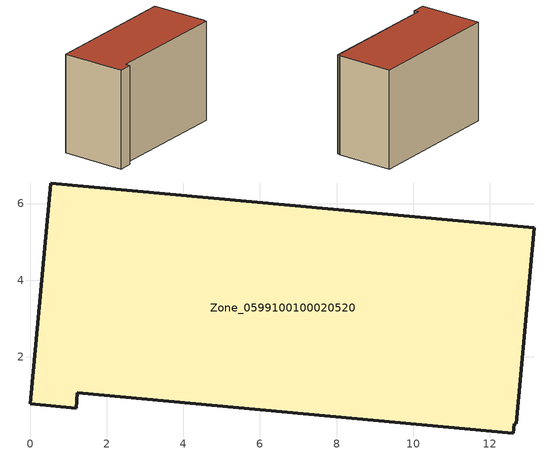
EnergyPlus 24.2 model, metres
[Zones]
Zone_0599100100020520
 floor ground (C_G): 1.23,1.05 1.19,0.65 0,0.76 0.53,6.54 13.16,5.37 12.7,0.24 12.64,0.25 12.62,0.01 z0
 wall outside (C_F): 0.53,6.54 0,0.76 1.19,0.65 1.23,1.05 12.62,0.01 12.64,0.25 12.7,0.24 13.16,5.37 0.53,6.54 z0:9.06
 roof outside (C_R): 12.62,0.01 12.64,0.25 12.7,0.24 13.16,5.37 0.53,6.54 0,0.76 1.19,0.65 1.23,1.05 z9.06
[BUILDING]
Pand.0599100100020520: North Axis=0; Terrain=City; Loads Convergence Tolerance Value=0.04; Temperature Convergence Tolerance Value=0.4; Solar Distribution=FullExterior; Maximum Number of Warmup Days=25; Minimum Number of Warmup Days=1
[Site:Location]
Rotterdam.The.Hague.AP_ZH_NLD Design_Conditions: Latitude=51.96; Longitude=4.45; Time Zone=1; Elevation=-4.5
[SITE:GROUNDTEMPERATURE:BUILDINGSURFACE]
18, 18, 18, 18, 18, 18, 18, 18, 18, 18, 18, 18
[MATERIAL] Thermal Absorptance=0.9; Solar Absorptance=0.7; Visible Absorptance=0.7
Name | Roughness | Thickness | Conductivity | Density | Specific Heat
G.TI.2015-2018 | MediumSmooth | 0.15 | 0.0428571 | 540 | 1210
F.TI.2015-2018 | Rough | 0.3 | 0.0666667 | 1920 | 840
R.TI.2015-2018 | MediumRough | 0.2 | 0.0333333 | 1500 | 1000
[CONSTRUCTION]
C_G: G.TI.2015-2018
C_F: F.TI.2015-2018
C_R: R.TI.2015-2018
[ZONE]
Zone_0599100100020520: Type=1; Multiplier=1; Ceiling Height=Autocalculate; Volume=Autocalculate; Floor Area=autocalculate; Part of Total Floor Area=Yes
[ZONEINFILTRATION:DESIGNFLOWRATE]
Infil_Zone_0599100100020520: Zone or ZoneList or Space or SpaceList=Zone_0599100100020520; Schedule=AlwaysOn; Design Flow Rate Calculation Method=Flow/Area; Flow Rate per Floor Area=0.0015; Constant Term Coefficient=1; Temperature Term Coefficient=0; Velocity Term Coefficient=0; Velocity Squared Term Coefficient=0
[HVACTEMPLATE:ZONE:IDEALLOADSAIRSYSTEM]
Zone_0599100100020520: Maximum Heating Supply Air Temperature=50; Minimum Cooling Supply Air Temperature=13; Maximum Heating Supply Air Humidity Ratio=0.0156; Minimum Cooling Supply Air Humidity Ratio=0.0077; Heating Limit=NoLimit; Cooling Limit=NoLimit; Dehumidification Control Type=ConstantSensibleHeatRatio; Cooling Sensible Heat Ratio=0.7; Dehumidification Setpoint=60; Humidification Control Type=None; Humidification Setpoint=30; Outdoor Air Method=None; Outdoor Air Flow Rate per Person=0.00944; Outdoor Air Flow Rate per Zone Floor Area=0; Outdoor Air Flow Rate per Zone=0; Demand Controlled Ventilation Type=None; Outdoor Air Economizer Type=NoEconomizer; Heat Recovery Type=None; Sensible Heat Recovery Effectiveness=0.7; Latent Heat Recovery Effectiveness=0.65
[ZONECONTROL:THERMOSTAT]
ThermostatControl_Zone_0599100100020520: Zone or ZoneList=Zone_0599100100020520; Control Type Schedule=DualSetpointControlType; Control 1=Thermostat_Zone_0599100100020520; Temperature Difference Between Cutout And Setpoint=0
[THERMOSTATSETPOINT:DUALSETPOINT]
Thermostat_Zone_0599100100020520: Heating Setpoint Temperature Schedule=HeatingSetpoint_Zone_0599100100020520; Cooling Setpoint Temperature Schedule=CoolingSetpoint_Zone_0599100100020520
[SCHEDULE:COMPACT]
HeatingSetpoint_Zone_0599100100020520: Through: 12/31, For: AllDays, Until: 24:00, 21
CoolingSetpoint_Zone_0599100100020520: Through: 12/31, For: AllDays, Until: 24:00, 24
DualSetpointControlType: Through: 12/31, For: AllDays, Until: 24:00, 4
AlwaysOn: Through: 12/31, For: AllDays, Until: 24:00, 1
